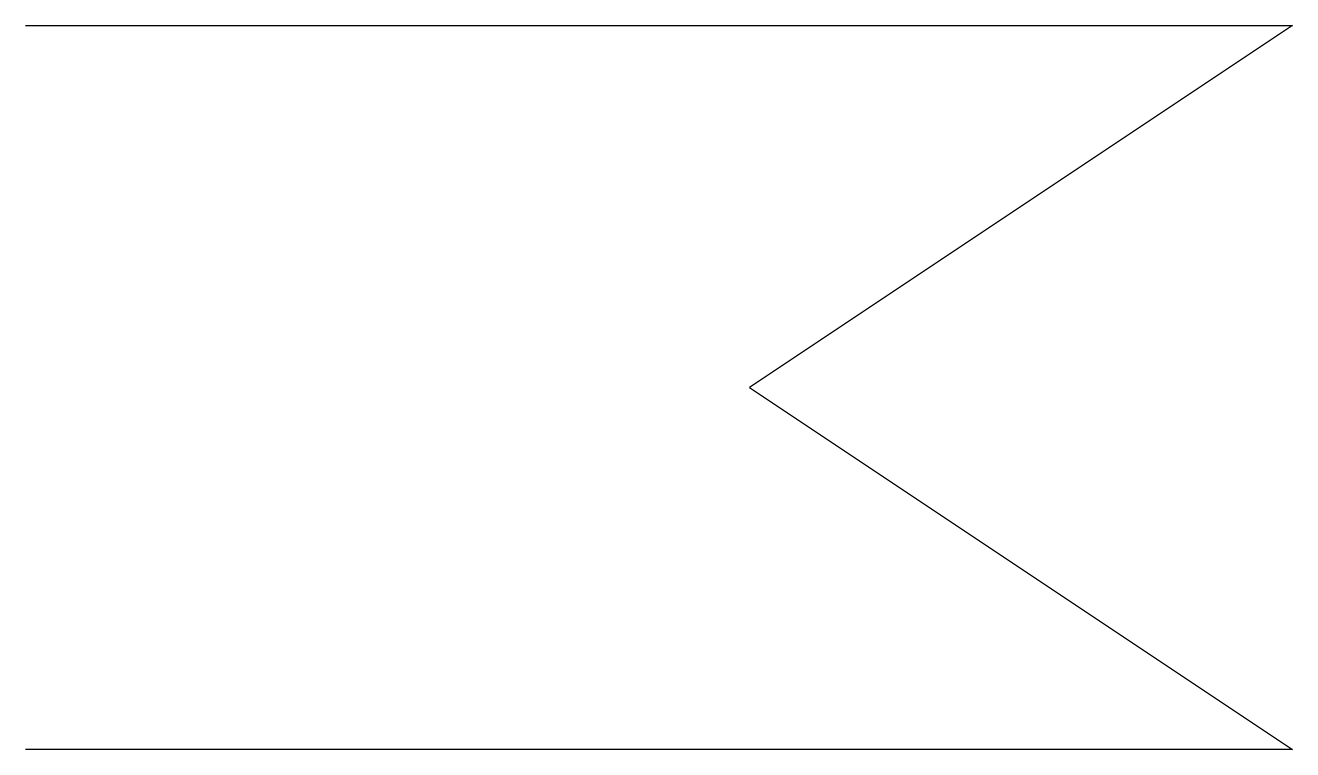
# Model space of a CAD drawing. Extents: x 2.8 to 21.3, y -2.8 to 7.8.
import ezdxf

# ---------------------------------------------------------------- set-up
doc = ezdxf.new("R2010")
doc.units = 0
doc.layers.add('DEFAULT_255_2_778', color=255, linetype='CONTINUOUS')

msp = doc.modelspace()

# ---------------------------------------------------------------- linework, layer by layer
at = {"layer": 'DEFAULT_255_2_778'}
for p, q in [((2.778, 7.805), (21.299, 7.805)), ((21.299, 7.805), (13.361, 2.513)), ((13.361, 2.513), (21.299, -2.778)), ((21.299, -2.778), (2.778, -2.778))]:
    msp.add_line(p, q, dxfattribs=at)

doc.saveas('drawing.dxf')
